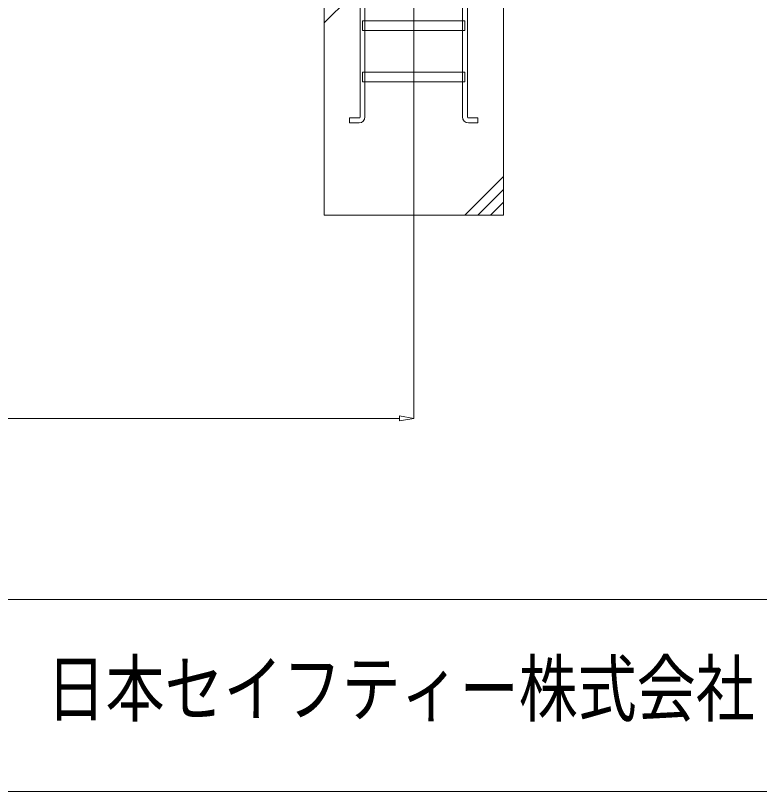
# Model space of a CAD drawing. Units: millimetres, scale not verified. Extents: x -10062 to 10062, y -16938 to 16938.
# Drawn here: x -1267 to 1637, y -16938 to -13908 of the extents above; entities that cross this region are included whole.
import ezdxf
from ezdxf.enums import TextEntityAlignment as Align

# ---------------------------------------------------------------- set-up
doc = ezdxf.new("R2010")
doc.units = ezdxf.units.MM
doc.header["$LTSCALE"] = 90
doc.linetypes.add('CHAIN2', pattern=[12, 9, -1, 1, -1])
doc.linetypes.add('DASHED1', pattern=[1.8, 1.2, -0.6])
for name, color, linetype, lineweight in [('0-9_基礎工事用PCA小', 134, 'Continuous', 18), ('0-B_図面枠', 134, 'Continuous', 18), ('0-C_寸法', 134, 'Continuous', 18), ('1-6_通芯', 134, 'CHAIN2', 18)]:
    doc.layers.add(name, color=color, linetype=linetype, lineweight=lineweight)
doc.styles.add('ＭＳ ゴシック', font='')
doc.styles.get('ＭＳ ゴシック').set_extended_font_data('MS Gothic')

msp = doc.modelspace()

# ---------------------------------------------------------------- linework, layer by layer
at = {"layer": '0-9_基礎工事用PCA小'}
for p, q in [((-62.5, -13937.5), (87.5, -13787.5)), ((97.03, -13967.5), (97.03, -14129.5)), ((477.97, -13967.5), (477.97, -14129.5)), ((97.03, -14167.5), (97.03, -14304.5)), ((477.97, -14167.5), (477.97, -14304.5)), ((637.5, -14537.5), (487.5, -14687.5)), ((637.5, -14587.5), (537.5, -14687.5)), ((637.5, -14637.5), (587.5, -14687.5))]:
    msp.add_line(p, q, dxfattribs=at)
at = {"layer": '0-9_基礎工事用PCA小', "linetype": 'DASHED1'}
for p, q in [((97.03, -13929.5), (97.03, -13967.5)), ((477.97, -13929.5), (477.97, -13967.5)), ((97.03, -14129.5), (97.03, -14167.5)), ((477.97, -14129.5), (477.97, -14167.5))]:
    msp.add_line(p, q, dxfattribs=at)
at = {"layer": '0-9_基礎工事用PCA小'}
for points in [[(77.98, -14304.45), (77.98, -13727.5), (97.03, -13727.5), (97.03, -13929.5)], [(497.02, -14304.45), (497.02, -13727.5), (477.97, -13727.5), (477.97, -13929.5)], [(74.03, -14327.5), (37.03, -14327.5), (37.03, -14308.45), (73.97, -14308.45)], [(500.98, -14327.5), (537.98, -14327.5), (537.98, -14308.45), (501.02, -14308.45)]]:
    msp.add_lwpolyline(points, dxfattribs=at)
for points in [[(-62.5, -14687.5), (637.5, -14687.5), (637.5, -13787.5), (-62.5, -13787.5)], [(87.5, -13929.5), (487.5, -13929.5), (487.5, -13967.5), (87.5, -13967.5)], [(87.5, -14129.5), (487.5, -14129.5), (487.5, -14167.5), (87.5, -14167.5)]]:
    msp.add_lwpolyline(points, close=True, dxfattribs=at)
for centre, radius, start, end in [((73.97, -14304.45), 4, 270, 360), ((74.03, -14304.5), 23, 270, 360), ((500.98, -14304.5), 23, 180, 270), ((501.02, -14304.45), 4, 180, 270)]:
    msp.add_arc(centre, radius, start, end, dxfattribs=at)
at = {"layer": '0-B_図面枠'}
msp.add_line((-10062.5, -16187.5), (10062.5, -16187.5), dxfattribs=at)
msp.add_lwpolyline([(-10062.5, -3062.5), (10062.5, -3062.5), (10062.5, -16937.5), (-10062.5, -16937.5)], close=True, dxfattribs=at)
at = {"layer": '0-C_寸法'}
for p, q in [((287.5, -14688.5), (287.5, -15481.96)), ((232.5, -15471.79), (287.5, -15480.96)), ((232.5, -15471.79), (232.5, -15490.13)), ((232.5, -15480.96), (-6957.5, -15480.96)), ((287.5, -15480.96), (232.5, -15490.13))]:
    msp.add_line(p, q, dxfattribs=at)
at = {"layer": '1-6_通芯'}
msp.add_line((287.5, -14687.5), (287.5, -12775.5), dxfattribs=at)

# ---------------------------------------------------------------- texts
at = {"layer": '0-B_図面枠', "style": 'ＭＳ ゴシック', "width": 0.8}
msp.add_text('日本セイフティー株式会社', height=211.1, dxfattribs=at).set_placement((-1145.75, -16705.03), align=Align.BOTTOM_LEFT)

doc.saveas('drawing.dxf')
